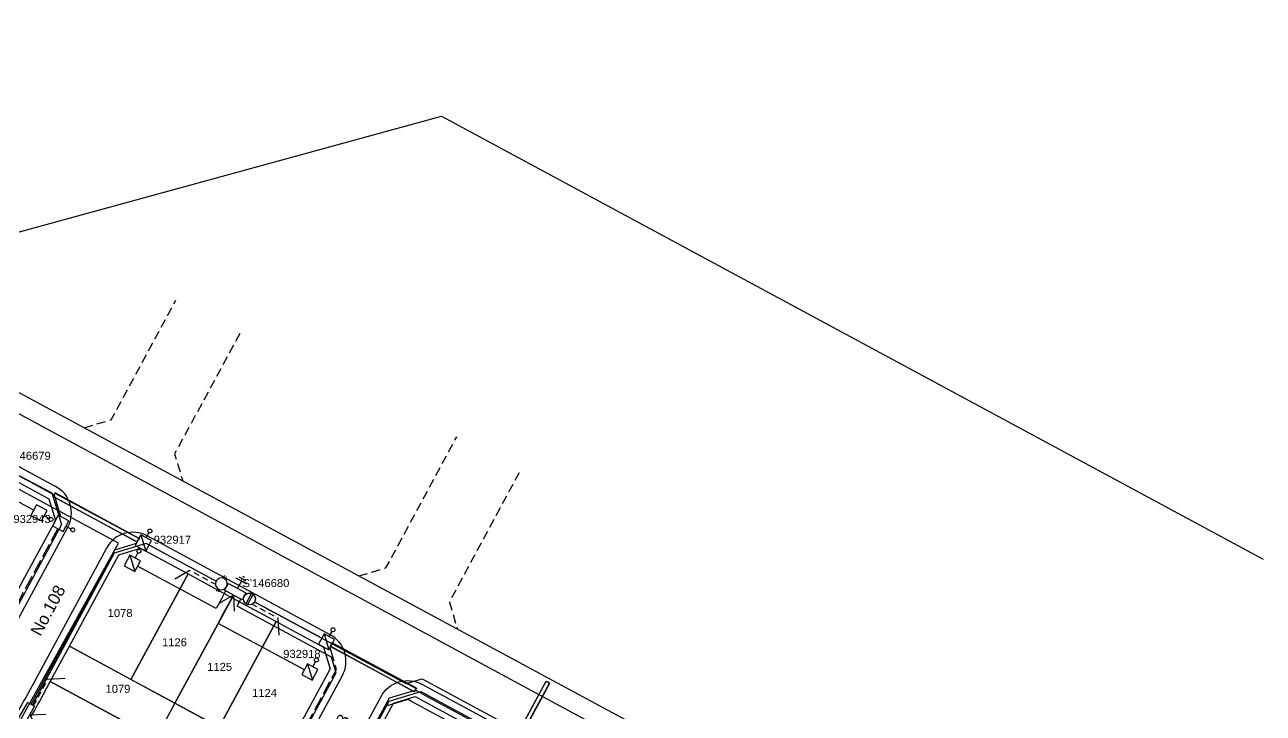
# Model space of a CAD drawing. Header units: metres. Extents: x 303507 to 304452, y 6274483 to 6275961.
# Drawn here: x 304083.4 to 304392.8, y 6274893.8 to 6275065.9 of the extents above; entities that cross this region are included whole.
import ezdxf
from ezdxf.enums import TextEntityAlignment as Align

# ---------------------------------------------------------------- set-up
doc = ezdxf.new("R2010")
doc.units = ezdxf.units.M
doc.header["$LTSCALE"] = 0.7
for name, pattern in [('Cable Exist UG', [8.2, 4, -1.2, 1.8, -1.2]), ('Dash', [5, 3, -2]), ('DASHED', [19.05, 12.7, -6.35]), ('IE Trench LV', [6.5, 5, -1.5])]:
    doc.linetypes.add(name, pattern=pattern)
doc.layers.get('0').update_dxf_attribs({"color": 6})
for name, color, linetype in [('_User Miscellaneous10', 8, 'Continuous'), ('_User Miscellaneous11', 7, 'Continuous'), ('_User Miscellaneous4', 7, 'Continuous'), ('_User Miscellaneous7', 150, 'Continuous'), ('_User Miscellaneous8', 7, 'Continuous'), ('_User Miscellaneous9', 8, 'Continuous'), ('Cadastre Developer_SP_NEW', 4, 'Continuous'), ('Cadastre Roads_SP_NEW', 8, 'Continuous'), ('Duct_SP_NEW', 2, 'Continuous'), ('Equip_LV_NEW', 5, 'Continuous'), ('Mains_HV_NEW_U72', 2, 'Continuous'), ('Mains_LV_NEW_R6', 2, 'Continuous'), ('Mains_LV_NEW_T84', 2, 'Continuous'), ('Services_SP_NEW_UG', 2, 'Continuous'), ('SupportsUG_SP_LV_NEW', 2, 'Continuous'), ('SupportsUG_SP_LV_SL_NEW', 2, 'Continuous'), ('Trench_SP_NEW', 2, 'Continuous')]:
    doc.layers.add(name, color=color, linetype=linetype)
doc.layers.add('_User Miscellaneous5', color=7, linetype='Continuous', lineweight=35)
doc.styles.add('ARIAL', font='arial.ttf', dxfattribs={"height": 2})
doc.styles.add('POLE_LABEL', font='arial.ttf')
doc.styles.add('SL_LABEL', font='arial.ttf')
doc.styles.get("Standard").update_dxf_attribs({"font": 'arial.ttf'})
doc.styles.add('style1', font='iso3098b.shx')
doc.linetypes.add('Cable New UG', pattern='A,8,-1,["x",style1,S=3.5,R=0,X=0.35,Y=-1],-3.5', length=12.5)
doc.linetypes.add('Cable Z', pattern='A,8,-1,["Z",Standard,S=2.5,R=0,X=0.35,Y=-1.25],-3.5', length=12.5)
doc.linetypes.add('IE Trench HV', pattern='A,8,-2,["/",style1,S=2.5,R=0,X=0.1,Y=-1],-4.5', length=14.5)

# ---------------------------------------------------------------- blocks, each defined once
blk = doc.blocks.new('*U101')
at = {"layer": '_User Miscellaneous7', "lineweight": -3}
blk.add_lwpolyline([(-1.19, -6), (1.78, -6), (1.78, -3.03), (-1.19, -3.03)], close=True, dxfattribs=at)
blk.add_lwpolyline([(0.29, -3.03), (0.29, -1.58)], dxfattribs=at)
blk.add_circle((0.29, -1.08), 0.5, dxfattribs=at)
at = {"layer": '_User Miscellaneous8', "color": 2, "lineweight": -3}
blk.add_lwpolyline([(-1.49, 0), (1.49, 0), (1.49, 2.97), (-1.49, 2.97)], close=True, dxfattribs=at)
at = {"style": 'POLE_LABEL', "flags": 9}
blk.add_attdef('STRUCTURE_PLANT_NUMBER', text='', height=0.2, dxfattribs=at).set_placement((1.64, 1.73), align=Align.MIDDLE_LEFT)
for tag, flags, p in [('STREET_CODE', 9, (1.64, 1.49)), ('OWNED_BY', 9, (1.64, 1.09)), ('OPERATED_BY', 9, (1.64, 0.89)), ('STATE', 9, (1.64, 0.49)), ('COLUMN_TYPE', 9, (1.64, 1.29)), ('MAINTAINED_BY', 9, (1.64, 0.69)), ('USAGE', 9, (1.64, 0.29)), ('LEGEND', 9, (1.64, 0.09)), ('SUBURB', 9, (1.64, -0.31)), ('STREETNAME', 9, (1.64, -0.51)), ('Z', 1, (1.64, -1.31)), ('PARENT', 9, (1.64, -0.11)), ('LOCATION', 9, (1.64, -0.71)), ('NOTES', 9, (1.64, -0.91)), ('LABEL_ALIGNMENT', 9, (1.64, -1.11))]:
    blk.add_attdef(tag, text='', height=0.2, dxfattribs=dict(flags=flags)).set_placement(p, align=Align.MIDDLE_LEFT)
at = {"layer": '_User Miscellaneous5', "style": 'ARIAL', "flags": 8}
blk.add_attdef('ASSET_NUM', text='', height=2, dxfattribs=at).set_placement((2, 3.49), align=Align.MIDDLE_LEFT)
blk = doc.blocks.new('*U66')
at = {"layer": '_User Miscellaneous8', "color": 2}
blk.add_line((0, 0), (0, 1.45), dxfattribs=at)
blk.add_circle((0, 1.95), 0.5, dxfattribs=at)
for tag, p, flags in [('Z', (0, 0), 1), ('OPERATED_BY', (0, -9.61), 9)]:
    blk.add_attdef(tag, p, '', height=0.2, dxfattribs=dict(flags=flags))
at = {"style": 'SL_LABEL', "flags": 9}
blk.add_attdef('STREET_CODE', text='', height=0.2, dxfattribs=at).set_placement((0, -0.2), align=Align.MIDDLE_LEFT)
at = {"flags": 9}
for tag, p in [('CONSTRUCTED_VOLTAGE', (0, -0.4)), ('CONTROL_TYPE', (0, -0.6)), ('OPERATING_VOLTAGE', (0, -1.4)), ('ORIENTATION', (0, -1.6)), ('OWNED_BY', (0, -1.8)), ('STATE', (0, -2)), ('CEXIST', (0, -2.4)), ('CNEW', (0, -2.6)), ('CNUMBER', (0, -2.8)), ('CREMOVE', (0, -3)), ('LANTERN_PURPOSE', (0, -0.8)), ('LANTERN_TYPE', (0, -1)), ('NO_PHASES', (0, -1.2)), ('USAGE', (0, -2.2)), ('CREPLACE', (0, -3.2)), ('LKINGHEIGHT', (0, -3.4)), ('LBRACKET', (0, -3.6)), ('LBRACKETVOCAB', (0, -3.8)), ('LCATEGORY', (0, -4)), ('LCHARGE1', (0, -4.2)), ('LCHARGE1PERCENT', (0, -4.4)), ('LCHARGE2', (0, -4.6)), ('LCHARGE2PERCENT', (0, -4.8)), ('LCHARGE3', (0, -5)), ('LCHARGE3PERCENT', (0, -5.2)), ('LEXIST', (0, -5.4)), ('LLAMP', (0, -5.6)), ('LLAMPVOCAB', (0, -5.8)), ('LMAST', (0, -6)), ('LMASTVOCAB', (0, -6.2)), ('SUBURB', (0, -8.6)), ('STREETNAME', (0, -8.8)), ('LNEW', (0, -6.4)), ('LANTNUMBER', (0, -6.6)), ('LOUTREACH', (0, -7)), ('LOUTREACHVOCAB', (0, -7.2)), ('LRATECODE', (0, -7.4)), ('LREMOVE', (0, -7.6)), ('LREPLACE', (0, -7.8)), ('LTYPE', (0, -8)), ('LTYPEVOCAB', (0, -8.2)), ('LEGEND', (0, -8.4)), ('LOCATION', (0, -9)), ('NOTES', (0, -9.2)), ('MAINTAINED_BY', (0, -9.86))]:
    blk.add_attdef(tag, text='', height=0.2, dxfattribs=at).set_placement(p, align=Align.MIDDLE_LEFT)
blk = doc.blocks.new('*U146')
at = {"layer": '_User Miscellaneous7', "lineweight": -3}
blk.add_lwpolyline([(-1.49, -5.77), (1.49, -5.77), (1.49, -2.8), (-1.49, -2.8)], close=True, dxfattribs=at)
for points in [[(-1.49, -2.8), (1.5, -5.78)], [(0, -2.8), (0, -1.35)]]:
    blk.add_lwpolyline(points, dxfattribs=at)
blk.add_circle((0, -0.85), 0.5, dxfattribs=at)
at = {"layer": '_User Miscellaneous8', "color": 2, "lineweight": -3}
blk.add_lwpolyline([(-1.49, 0), (1.49, 0), (1.49, 2.97), (-1.49, 2.97)], close=True, dxfattribs=at)
blk.add_lwpolyline([(-1.49, 2.97), (1.5, -0.01)], dxfattribs=at)
at = {"style": 'POLE_LABEL', "flags": 9}
blk.add_attdef('STRUCTURE_PLANT_NUMBER', text='', height=0.2, dxfattribs=at).set_placement((1.64, 1.73), align=Align.MIDDLE_LEFT)
for tag, flags, p in [('STREET_CODE', 9, (1.64, 1.49)), ('OWNED_BY', 9, (1.64, 1.09)), ('OPERATED_BY', 9, (1.64, 0.89)), ('STATE', 9, (1.64, 0.49)), ('COLUMN_TYPE', 9, (1.64, 1.29)), ('MAINTAINED_BY', 9, (1.64, 0.69)), ('USAGE', 9, (1.64, 0.29)), ('LEGEND', 9, (1.64, 0.09)), ('SUBURB', 9, (1.64, -0.31)), ('STREETNAME', 9, (1.64, -0.51)), ('Z', 1, (1.64, -1.31)), ('PARENT', 9, (1.64, -0.11)), ('LOCATION', 9, (1.64, -0.71)), ('NOTES', 9, (1.64, -0.91)), ('LABEL_ALIGNMENT', 9, (1.64, -1.11))]:
    blk.add_attdef(tag, text='', height=0.2, dxfattribs=dict(flags=flags)).set_placement(p, align=Align.MIDDLE_LEFT)
at = {"layer": '_User Miscellaneous5', "style": 'ARIAL', "flags": 8}
blk.add_attdef('ASSET_NUM', text='', height=2, dxfattribs=at).set_placement((2, 3.49), align=Align.MIDDLE_LEFT)
blk = doc.blocks.new('*U147')
at = {"layer": '_User Miscellaneous7', "lineweight": -3}
blk.add_lwpolyline([(-1.54, -8.6), (1.43, -8.6), (1.43, -5.63), (-1.54, -5.63)], close=True, dxfattribs=at)
for points in [[(-1.54, -5.63), (1.45, -8.61)], [(-0.05, -5.63), (-0.05, -4.18)]]:
    blk.add_lwpolyline(points, dxfattribs=at)
blk.add_circle((-0.05, -3.68), 0.5, dxfattribs=at)
at = {"layer": '_User Miscellaneous8', "color": 2, "lineweight": -3}
blk.add_lwpolyline([(-1.49, 0), (1.49, 0), (1.49, 2.97), (-1.49, 2.97)], close=True, dxfattribs=at)
blk.add_lwpolyline([(-1.49, 2.97), (1.5, -0.01)], dxfattribs=at)
at = {"style": 'POLE_LABEL', "flags": 9}
blk.add_attdef('STRUCTURE_PLANT_NUMBER', text='', height=0.2, dxfattribs=at).set_placement((1.64, 1.73), align=Align.MIDDLE_LEFT)
for tag, flags, p in [('STREET_CODE', 9, (1.64, 1.49)), ('OWNED_BY', 9, (1.64, 1.09)), ('OPERATED_BY', 9, (1.64, 0.89)), ('STATE', 9, (1.64, 0.49)), ('COLUMN_TYPE', 9, (1.64, 1.29)), ('MAINTAINED_BY', 9, (1.64, 0.69)), ('USAGE', 9, (1.64, 0.29)), ('LEGEND', 9, (1.64, 0.09)), ('SUBURB', 9, (1.64, -0.31)), ('STREETNAME', 9, (1.64, -0.51)), ('Z', 1, (1.64, -1.31)), ('PARENT', 9, (1.64, -0.11)), ('LOCATION', 9, (1.64, -0.71)), ('NOTES', 9, (1.64, -0.91)), ('LABEL_ALIGNMENT', 9, (1.64, -1.11))]:
    blk.add_attdef(tag, text='', height=0.2, dxfattribs=dict(flags=flags)).set_placement(p, align=Align.MIDDLE_LEFT)
at = {"layer": '_User Miscellaneous5', "style": 'ARIAL', "flags": 8}
blk.add_attdef('ASSET_NUM', text='', height=2, dxfattribs=at).set_placement((2, 3.49), align=Align.MIDDLE_LEFT)
blk = doc.blocks.new('*U86')
at = {"lineweight": -3}
blk.add_lwpolyline([(-2.48, 2.49), (2.47, 2.49), (2.47, 0.51), (-2.48, 0.51)], close=True, dxfattribs=at)
for tag, flags, p in [('STREET_CODE', 9, (1.5, 3.5)), ('OWNED_BY', 9, (1.5, 3.3)), ('OPERATED_BY', 9, (1.5, 3.1)), ('STATE', 9, (1.5, 2.7)), ('SUPPORT_TYPE', 9, (1.5, 2.5)), ('SUBURB', 9, (1.5, 1.7)), ('STREETNAME', 9, (1.5, 1.5)), ('Z', 1, (1.5, 0.9)), ('MAINTAINED_BY', 9, (1.5, 2.9)), ('USAGE', 9, (1.5, 2.3)), ('LEGEND', 9, (1.5, 2.1)), ('PARENT', 9, (1.5, 1.9)), ('LOCATION', 9, (1.5, 1.3)), ('NOTES', 9, (1.5, 1.1))]:
    blk.add_attdef(tag, text='', height=0.2, dxfattribs=dict(flags=flags)).set_placement(p, align=Align.MIDDLE_LEFT)
at = {"layer": '_User Miscellaneous4', "style": 'ARIAL', "flags": 8}
blk.add_attdef('ASSET_NUM', text='', height=2, dxfattribs=at).set_placement((2, 5.5), align=Align.MIDDLE_LEFT)
blk = doc.blocks.new('A$C1B2C29DD')
at = {"layer": 'Services_SP_NEW_UG', "color": 2, "flags": 128}
for points in [[(0, 0), (-2.1, 3.44)], [(0, 0), (2.1, 3.44)]]:
    blk.add_lwpolyline(points, dxfattribs=at)
blk = doc.blocks.new('*U73')
at = {"layer": 'Services_SP_NEW_UG', "color": 2, "flags": 128}
blk.add_lwpolyline([(12.5, -0.75), (14.75, 2.93)], dxfattribs=at)
at = {"layer": 'Services_SP_NEW_UG', "color": 2, "linetype": 'Dash', "ltscale": 0.7, "flags": 128}
blk.add_lwpolyline([(2.47, -0.75), (12.5, -0.75)], dxfattribs=at)
blk = doc.blocks.new('*U70')
at = {"layer": 'Services_SP_NEW_UG', "color": 2, "flags": 128}
blk.add_lwpolyline([(-12.5, -0.75), (-14.75, 2.93)], dxfattribs=at)
at = {"layer": 'Services_SP_NEW_UG', "color": 2, "linetype": 'Dash', "ltscale": 0.7, "flags": 128}
blk.add_lwpolyline([(-2.47, -0.75), (-12.5, -0.75)], dxfattribs=at)
blk = doc.blocks.new('*U88')
at = {"layer": 'Services_SP_NEW_UG', "color": 2, "flags": 128}
blk.add_lwpolyline([(-9.98, -0.75), (-12.23, 2.93)], dxfattribs=at)
at = {"layer": 'Services_SP_NEW_UG', "color": 2, "linetype": 'Dash', "ltscale": 0.7, "flags": 128}
blk.add_lwpolyline([(-2.47, -0.75), (-9.98, -0.75)], dxfattribs=at)
blk = doc.blocks.new('Earth')
for p, q in [((0, -2.04), (0, 0)), ((-1.5, -2.04), (1.5, -2.04)), ((-1, -2.64), (1, -2.64)), ((-0.25, -3.24), (0.25, -3.24))]:
    blk.add_line(p, q)
blk = doc.blocks.new('*U173')
blk.add_wipeout([(-1.17, -0.57), (-1.28, -0.72), (-1.36, -0.89), (-1.43, -1.06), (-1.47, -1.25), (-1.49, -1.43), (-1.49, -1.62), (-1.46, -1.81), (-1.41, -1.99), (-1.34, -2.16), (-1.25, -2.32), (-1.13, -2.47), (-1, -2.61), (-0.86, -2.72), (-0.7, -2.82), (-0.53, -2.9), (-0.35, -2.95), (-0.16, -2.99), (0.03, -2.99), (0.21, -2.98), (0.4, -2.94), (0.57, -2.88), (0.74, -2.8), (0.9, -2.69), (1.04, -2.57), (1.17, -2.43), (1.28, -2.28), (1.36, -2.11), (1.43, -1.94), (1.47, -1.75), (1.49, -1.57), (1.49, -1.38), (1.46, -1.19), (1.41, -1.01), (1.34, -0.84), (1.25, -0.68), (1.13, -0.53), (1, -0.39), (0.86, -0.28), (0.7, -0.18), (0.53, -0.1), (0.35, -0.05), (0.16, -0.01), (-0.03, -0.01), (-0.21, -0.02), (-0.4, -0.06), (-0.57, -0.12), (-0.74, -0.2), (-0.9, -0.31), (-1.04, -0.43)])
for p, q in [((-1.47, -1.25), (-2.22, -1.25)), ((-1.47, -1.75), (-2.22, -1.75)), ((1.47, -1.25), (2.22, -1.25)), ((1.47, -1.75), (2.22, -1.75))]:
    blk.add_line(p, q)
blk.add_lwpolyline([(1.49, -1.5, 1), (-1.49, -1.5, 1)], format="xyb", close=True)
for tag, p, flags in [('ORIENTATION', (0, 0), 9), ('Z', (0, 0), 1), ('USAGE', (0, -0.2), 9), ('NOTES', (0, -0.4), 9)]:
    blk.add_attdef(tag, p, '', height=0.2, dxfattribs=dict(flags=flags))
blk = doc.blocks.new('*U144')
blk.add_wipeout([(-1.06, -0.44), (-1.18, -0.58), (-1.29, -0.74), (-1.37, -0.91), (-1.43, -1.08), (-1.48, -1.27), (-1.49, -1.45), (-1.49, -1.64), (-1.46, -1.83), (-1.41, -2.01), (-1.33, -2.18), (-1.24, -2.34), (-1.12, -2.49), (-0.99, -2.62), (-0.84, -2.74), (-0.68, -2.83), (-0.51, -2.91), (-0.33, -2.96), (-0.14, -2.99), (0.05, -2.99), (0.23, -2.98), (0.42, -2.93), (0.59, -2.87), (0.76, -2.79), (0.92, -2.68), (1.06, -2.56), (1.18, -2.42), (1.29, -2.26), (1.37, -2.09), (1.43, -1.92), (1.48, -1.73), (1.49, -1.55), (1.49, -1.36), (1.46, -1.17), (1.41, -0.99), (1.33, -0.82), (1.24, -0.66), (1.12, -0.51), (0.99, -0.38), (0.84, -0.26), (0.68, -0.17), (0.51, -0.09), (0.33, -0.04), (0.14, -0.01), (-0.05, -0.01), (-0.23, -0.02), (-0.42, -0.07), (-0.59, -0.13), (-0.76, -0.21), (-0.92, -0.32)])
for p, q in [((-1.48, -1.25), (1.48, -1.25)), ((-1.48, -1.75), (1.48, -1.75))]:
    blk.add_line(p, q)
blk.add_circle((0, -1.5), 1.5)
for tag, flags, p in [('ACTUAL_STATUS', 9, (1.5, 0)), ('CONSTRUCTED_VOLTAGE', 9, (1.5, -0.2)), ('OPERATING_VOLTAGE', 9, (1.5, -0.6)), ('ORIENTATION', 9, (1.5, -0.8)), ('STATE', 9, (1.5, -1)), ('SWITCH_TYPE', 9, (1.5, -1.2)), ('OWNED_BY', 9, (1.5, -1.8)), ('OPERATED_BY', 9, (1.5, -2)), ('TYPE', 9, (1.5, -2.6)), ('Z', 1, (1.5, -2.8)), ('NO_PHASES', 9, (1.5, -0.4)), ('USAGE', 9, (1.5, -1.4)), ('NOTES', 9, (1.5, -1.6)), ('MAINTAINED_BY', 9, (1.5, -2.2)), ('NUMBER_OF_PHASES', 9, (1.5, -2.4))]:
    blk.add_attdef(tag, text='', height=0.2, dxfattribs=dict(flags=flags)).set_placement(p, align=Align.MIDDLE_LEFT)

msp = doc.modelspace()

# ---------------------------------------------------------------- linework, layer by layer
at = {"layer": '_User Miscellaneous10', "linetype": 'DASHED', "ltscale": 0.25, "flags": 128}
for points in [[(304098.21, 6274965.17), (304102.27, 6274966.38), (304104.98, 6274967.19), (304121.1, 6274997.05)], [(304137.07, 6274988.74), (304120.82, 6274958.64), (304121.63, 6274955.93), (304122.85, 6274951.87)], [(304166.85, 6274928.12), (304170.91, 6274929.33), (304173.62, 6274930.15), (304191.32, 6274962.94)], [(304206.92, 6274953.94), (304189.46, 6274921.6), (304190.27, 6274918.88), (304191.49, 6274914.82)]]:
    msp.add_lwpolyline(points, dxfattribs=at)
at = {"layer": '_User Miscellaneous11'}
for p, q in [((304090.44, 6274948.01), (304090.67, 6274948.43)), ((304090.9, 6274948.85), (304090.67, 6274948.43)), ((304090.9, 6274948.85), (304111.91, 6274937.48)), ((304090.44, 6274948.01), (304111.46, 6274936.64)), ((304111.46, 6274936.64), (304111.68, 6274937.06)), ((304111.91, 6274937.48), (304111.68, 6274937.06)), ((304160.19, 6274911.37), (304159.96, 6274910.95)), ((304160.19, 6274911.37), (304181.2, 6274900)), ((304159.73, 6274910.53), (304159.96, 6274910.95)), ((304159.73, 6274910.53), (304180.74, 6274899.16)), ((304180.74, 6274899.16), (304180.97, 6274899.58)), ((304181.2, 6274900), (304180.97, 6274899.58)), ((304206.08, 6274887.75), (304213.66, 6274901.79)), ((304206.93, 6274887.29), (304214.5, 6274901.33)), ((304213.66, 6274901.79), (304214.08, 6274901.56)), ((304214.5, 6274901.33), (304214.08, 6274901.56))]:
    msp.add_line(p, q, dxfattribs=at)
at = {"layer": '_User Miscellaneous9', "flags": 128}
for points in [[(303976.43, 6275012.43, 0.414214), (303966.27, 6275009.4), (303943, 6274966.33, 0.005419), (303941.04, 6274962.6, 0.407879), (303944.15, 6274952.58), (304003.65, 6274920.43, 0.052411), (304022.12, 6274912.83), (304047.71, 6274905.3, -0.052412), (304059.5, 6274900.45), (304063, 6274898.56, 0.414108), (304073.16, 6274901.59), (304094.11, 6274940.32, 0.414319), (304091.08, 6274950.49)], [(304162.73, 6274903.24, 0.414214), (304159.7, 6274913.41), (304113.95, 6274938.13, 0.414214), (304103.79, 6274935.09), (304084.02, 6274898.52, -0.008647), (304080.54, 6274892.32), (304068.48, 6274871.75, 0.105117), (304056.95, 6274837.02), (304050.29, 6274777.23, 0.023584), (304046.42, 6274716.82, 0.420262), (304053.95, 6274709.19), (304061.13, 6274709.22, 0.089985), (304074.3, 6274711.66), (304190.17, 6274755.66, 0.180045), (304208.8, 6274771.97), (304216.22, 6274785.69, 0.414214), (304213.18, 6274795.85), (304147.69, 6274831.24, -0.414214), (304139.2, 6274859.69)]]:
    msp.add_lwpolyline(points, format="xyb", close=True, dxfattribs=at)
msp.add_lwpolyline([(303880.92, 6274901.55), (303890.25, 6274904.91, 0.189053), (303929.52, 6274939.31, -0.41938), (303939.75, 6274942.46), (303998.42, 6274910.75, 0.052412), (304019.01, 6274902.27), (304044.6, 6274894.75, -0.052412), (304054.27, 6274890.77), (304057.02, 6274889.29, -0.424382), (304059.92, 6274878.9), (304058.99, 6274877.31, 0.105117), (304046.02, 6274838.24), (304039.36, 6274778.44, 0.054998), (304039.19, 6274635.22, 0.424194), (304056.75, 6274621.61, 0.088219), (304224.64, 6274677, 0.037313), (304241.77, 6274687.96), (304302.31, 6274733.74, 0.545911), (304300.21, 6274761.33), (304152.92, 6274840.91, -0.414214), (304148.88, 6274854.46), (304172.41, 6274898.01, -0.414214), (304182.57, 6274901.05), (304330.33, 6274821.21)], format="xyb", dxfattribs=at)
at = {"layer": 'Cadastre Developer_SP_NEW'}
for p, q in [((304036.35, 6275001.68), (304187.53, 6275043.1)), ((304124.16, 6274928.63), (304109.9, 6274902.24)), ((304109.9, 6274902.24), (304124.16, 6274928.63)), ((304120.9, 6274896.29), (304135.16, 6274922.69)), ((304135.16, 6274922.69), (304120.9, 6274896.29)), ((304131.9, 6274890.35), (304146.16, 6274916.75)), ((304146.16, 6274916.75), (304131.9, 6274890.35)), ((304109.9, 6274902.24), (304094.51, 6274910.55)), ((304094.51, 6274910.55), (304120.9, 6274896.29)), ((304120.9, 6274896.29), (304109.9, 6274902.24)), ((304116.15, 6274887.5), (304089.75, 6274901.76)), ((304089.75, 6274901.76), (304116.15, 6274887.5)), ((304120.9, 6274896.29), (304116.15, 6274887.5)), ((304120.9, 6274896.29), (304147.29, 6274882.03)), ((304131.9, 6274890.35), (304120.9, 6274896.29))]:
    msp.add_line(p, q, dxfattribs=at)
at = {"layer": 'Cadastre Roads_SP_NEW', "color": 4}
for p, q in [((304076.08, 6274954.61), (304089.41, 6274947.41)), ((304089.41, 6274947.41), (304091.03, 6274941.99)), ((304091.03, 6274941.99), (304078.67, 6274919.11)), ((304094.51, 6274910.55), (304106.87, 6274933.43)), ((304106.87, 6274933.43), (304112.29, 6274935.05)), ((304112.29, 6274935.05), (304124.16, 6274928.63)), ((304124.16, 6274928.63), (304135.16, 6274922.69)), ((304135.16, 6274922.69), (304146.16, 6274916.75)), ((304146.16, 6274916.75), (304158.04, 6274910.33)), ((304089.75, 6274901.76), (304094.51, 6274910.55)), ((304158.04, 6274910.33), (304159.65, 6274904.91)), ((304087.1, 6274896.85), (304089.75, 6274901.76)), ((304169.07, 6274884.47), (304175.49, 6274896.35)), ((304175.49, 6274896.35), (304180.91, 6274897.97)), ((304180.91, 6274897.97), (304203.78, 6274885.61))]:
    msp.add_line(p, q, dxfattribs=at)
msp.add_lwpolyline([(304187.53, 6275043.1), (304392.83, 6274932.3)], dxfattribs=at)
msp.add_arc((303903.23, 6274996.2), 209, 330.4034, 331.6167, dxfattribs=at)
at = {"layer": 'Duct_SP_NEW'}
for p, q in [((304090.42, 6274947.97), (304090.67, 6274948.43)), ((304090.92, 6274948.89), (304090.67, 6274948.43)), ((304111.93, 6274937.52), (304090.92, 6274948.89)), ((304111.44, 6274936.6), (304090.42, 6274947.97)), ((304111.44, 6274936.6), (304111.68, 6274937.06)), ((304111.93, 6274937.52), (304111.68, 6274937.06)), ((304160.21, 6274911.41), (304159.96, 6274910.95)), ((304181.22, 6274900.04), (304160.21, 6274911.41)), ((304159.71, 6274910.49), (304159.96, 6274910.95)), ((304180.72, 6274899.12), (304159.71, 6274910.49)), ((304180.72, 6274899.12), (304180.97, 6274899.58)), ((304181.22, 6274900.04), (304180.97, 6274899.58)), ((304206.05, 6274887.77), (304213.62, 6274901.81)), ((304206.96, 6274887.27), (304214.54, 6274901.31)), ((304213.62, 6274901.81), (304214.08, 6274901.56)), ((304214.54, 6274901.31), (304214.08, 6274901.56))]:
    msp.add_line(p, q, dxfattribs=at)
at = {"layer": 'Mains_HV_NEW_U72', "color": 2, "linetype": 'Cable New UG', "flags": 128}
msp.add_lwpolyline([(304066.19, 6274731.77), (304071.29, 6274717.75), (304089.38, 6274724.38), (304090.92, 6274720.17), (304085.73, 6274718.2), (304081.44, 6274716.51), (304076.12, 6274714.49, -0.111377), (304053.2, 6274711.24), (304048.4, 6274716.08), (304048.99, 6274735.04), (304049.52, 6274745.05), (304050.21, 6274755.07), (304052.06, 6274775.02), (304056.49, 6274814.79), (304058.7, 6274834.66, -0.089049), (304068.52, 6274867.71, -0.028331), (304073.57, 6274876.48), (304106.76, 6274936.33), (303972.89, 6275008.66), (303967.33, 6275007), (303948.02, 6274971.19), (303930.98, 6274980.27), (303922.15, 6274963.63), (303909.59, 6274970.33)], format="xyb", dxfattribs=at)
at = {"layer": 'Mains_LV_NEW_R6', "color": 2, "linetype": 'Cable Z', "flags": 128}
for points in [[(304077.22, 6274952.92), (304075.62, 6274949.97), (304085.61, 6274944.58)], [(304132.5, 6274922.43), (304131.17, 6274919.95), (304111.54, 6274930.55)], [(304133.55, 6274924.36), (304132.5, 6274922.43)], [(304132.63, 6274918.04), (304135.49, 6274923.34)], [(304153.27, 6274904.62), (304131.68, 6274916.27), (304132.63, 6274918.04)]]:
    msp.add_lwpolyline(points, dxfattribs=at)
at = {"layer": 'Mains_LV_NEW_T84', "color": 2, "linetype": 'Cable New UG', "flags": 128}
msp.add_lwpolyline([(304078.87, 6274954.81), (304090.16, 6274948.94), (304092.54, 6274940.98), (304072.97, 6274904.73, -0.002722), (304071.97, 6274902.89), (304063.91, 6274900.57), (304060.84, 6274902.23, 0.052412), (304048.66, 6274907.24), (304046.09, 6274908)], format="xyb", dxfattribs=at)
for points in [[(304133.79, 6274925.39), (304113.7, 6274936.24), (304105.74, 6274933.85), (304085.26, 6274895.91)], [(304138.31, 6274861.56), (304161.18, 6274903.93), (304160.01, 6274907.83), (304136.4, 6274920.57), (304137.34, 6274922.32)], [(304138.14, 6274923.04), (304178.57, 6274901.22), (304182.64, 6274902.43), (304203.67, 6274891.08), (304196.8, 6274878.34), (304192.23, 6274880.81)], [(304163.27, 6274876.22), (304174.38, 6274896.81), (304182.34, 6274899.19), (304199.61, 6274889.87), (304195.58, 6274882.41), (304193.99, 6274883.27)], [(304085.27, 6274895.93), (304085.26, 6274895.91)]]:
    msp.add_lwpolyline(points, dxfattribs=at)
at = {"layer": 'Trench_SP_NEW', "linetype": 'IE Trench HV', "flags": 128}
for points in [[(304078.87, 6274954.81), (304090.67, 6274948.43), (304092.3, 6274942.99)], [(304084.96, 6274896.04), (304088.43, 6274902.47), (304093.19, 6274911.27), (304105.84, 6274934.69), (304111.28, 6274936.31)], [(304133.79, 6274925.39), (304114.41, 6274935.85)], [(304157.56, 6274912.57), (304138.14, 6274923.04)], [(304163, 6274876.37), (304174.48, 6274897.64), (304180.97, 6274899.58), (304203.17, 6274887.6)]]:
    msp.add_lwpolyline(points, dxfattribs=at)
at = {"layer": 'Trench_SP_NEW', "linetype": 'IE Trench LV', "flags": 128}
msp.add_lwpolyline([(304091.65, 6274939.97), (304072.7, 6274904.87, -0.004399), (304071.07, 6274901.9, -0.002337)], format="xyb", dxfattribs=at)
msp.add_lwpolyline([(304149.32, 6274882.62), (304161.27, 6274904.74), (304159.64, 6274910.18)], dxfattribs=at)

# ---------------------------------------------------------------- block references
at = {"layer": 'Equip_LV_NEW', "lineweight": 0, "rotation": 151.4894208225063}
msp.add_blockref('Earth', (304136.55, 6274925.03), dxfattribs=at)
at = {"layer": 'Services_SP_NEW_UG'}
for name, p, rotation in [('*U73', (304135.24, 6274922.91), 151.6426605215162), ('*U70', (304135.27, 6274922.89), 151.6426605129203), ('*U88', (304085.06, 6274893.16), 241.6426604919262)]:
    msp.add_blockref(name, p, dxfattribs=dict(at, rotation=rotation))
at = {"layer": 'Services_SP_NEW_UG', "color": 2}
for p, rotation in [((304135.49, 6274923.34), 151.6426605167223), ((304084.6, 6274893.4), 240.4293859628201)]:
    msp.add_blockref('A$C1B2C29DD', p, dxfattribs=dict(at, rotation=rotation))
at = {"layer": 'SupportsUG_SP_LV_NEW'}
ref = msp.add_blockref('*U86', (304075.98, 6274954.66), dxfattribs=dict(at, rotation=331.6411026685031))
ref.add_attrib('ASSET_NUM_001', "'S'146679", (304077.59, 6274957.17), dxfattribs={"layer": '_User Miscellaneous4', "height": 2, "style": 'ARIAL'})
ref = msp.add_blockref('*U86', (304085.05, 6274893.14), dxfattribs=dict(at, rotation=60.4293859584641))
ref.add_attrib('ASSET_NUM_001', '146702', (304071.4, 6274891.71), dxfattribs={"layer": '_User Miscellaneous4', "height": 2, "style": 'ARIAL'})
at = {"layer": 'SupportsUG_SP_LV_SL_NEW', "ltscale": 0.5}
ref = msp.add_blockref('*U101', (304091.03, 6274941.99), dxfattribs=dict(at, rotation=241.6426605164566))
ref.add_attrib('ASSET_NUM_001', '932943', (304080.52, 6274941.37), dxfattribs={"layer": '_User Miscellaneous5', "height": 2, "style": 'ARIAL'})
for p, rotation in [((304093.64, 6274940.58), 241.6426605164566), ((304113.7, 6274937.66), 331.6427381049657), ((304159.45, 6274912.94), 331.6427381035737)]:
    msp.add_blockref('*U66', p, dxfattribs=dict(at, rotation=rotation))
ref = msp.add_blockref('*U146', (304112.29, 6274935.05), dxfattribs=dict(at, rotation=331.6427381049657))
ref.add_attrib('ASSET_NUM_001', '932917', (304115.59, 6274936.18), dxfattribs={"layer": '_User Miscellaneous5', "height": 2, "style": 'ARIAL'})
ref = msp.add_blockref('*U147', (304158.04, 6274910.33), dxfattribs=dict(at, rotation=331.6427381035737))
ref.add_attrib('ASSET_NUM_001', '932918', (304147.95, 6274907.64), dxfattribs={"layer": '_User Miscellaneous5', "height": 2, "style": 'ARIAL'})

# ---------------------------------------------------------------- texts
at = {"layer": 'Cadastre Developer_SP_NEW', "style": 'ARIAL'}
for s, p in [('1078', (304107.19, 6274917.86)), ('1126', (304120.77, 6274910.54)), ('1125', (304132.06, 6274904.39)), ('1079', (304106.65, 6274898.9)), ('1124', (304143.28, 6274897.87))]:
    msp.add_text(s, height=2, dxfattribs=at).set_placement(p, align=Align.CENTER)
at = {"layer": 'Cadastre Roads_SP_NEW', "color": 3, "style": 'ARIAL'}
msp.add_text('No.108', height=3, rotation=61.809, dxfattribs=at).set_placement((304087.28, 6274912.86))

# ---------------------------------------------------------------- next in the draw order: texts
at = {"layer": 'Cadastre Roads_SP_NEW', "color": 3, "insert": (304158.35, 6274880.57), "char_height": 3, "attachment_point": 7, "rotation": 61.809, "style": 'ARIAL', "bg_fill": 3, "box_fill_scale": 1.1, "bg_fill_color": 256, "bg_fill_transparency": 3940232}
msp.add_mtext('No.108', dxfattribs=at)

# ---------------------------------------------------------------- next in the draw order: linework, layer by layer
at = {"layer": '_User Miscellaneous9', "flags": 128}
msp.add_lwpolyline([(303913.32, 6275059.72), (304337.81, 6274830.36)], dxfattribs=at)
at = {"layer": 'Cadastre Roads_SP_NEW', "color": 4}
msp.add_line((304159.65, 6274904.91), (304147.29, 6274882.03), dxfattribs=at)
msp.add_lwpolyline([(303911.49, 6275065.95), (303915.13, 6275063.98), (303983.77, 6275026.93), (304340.12, 6274834.62)], dxfattribs=at)
at = {"layer": 'Mains_HV_NEW_U72', "color": 2, "linetype": 'Cable New UG', "flags": 128}
msp.add_lwpolyline([(304211.08, 6274857.87), (304220.5, 6274874.87), (304180.2, 6274896.65), (304179.16, 6274897.21), (304173.3, 6274895.46), (304149.15, 6274850.77), (304151.13, 6274844.16), (304224.04, 6274804.76)], dxfattribs=at)

# ---------------------------------------------------------------- next in the draw order: block references
at = {"layer": 'Equip_LV_NEW', "linetype": 'Cable Exist UG', "lineweight": 0, "ltscale": 0.5, "rotation": 61.64110267228093}
msp.add_blockref('*U173', (304131.17, 6274926.86), dxfattribs=at)
at = {"layer": 'Equip_LV_NEW', "lineweight": 0, "rotation": 241.6426605187682}
msp.add_blockref('*U144', (304140.82, 6274921.65), dxfattribs=at)

# ---------------------------------------------------------------- next in the draw order: block references
at = {"layer": 'SupportsUG_SP_LV_NEW'}
ref = msp.add_blockref('*U86', (304135.25, 6274922.9), dxfattribs=dict(at, rotation=331.6426605188976))
ref.add_attrib('ASSET_NUM_001', "'S'146680", (304137.22, 6274925.34), dxfattribs={"layer": '_User Miscellaneous4', "height": 2, "style": 'ARIAL'})

doc.saveas('drawing.dxf')
